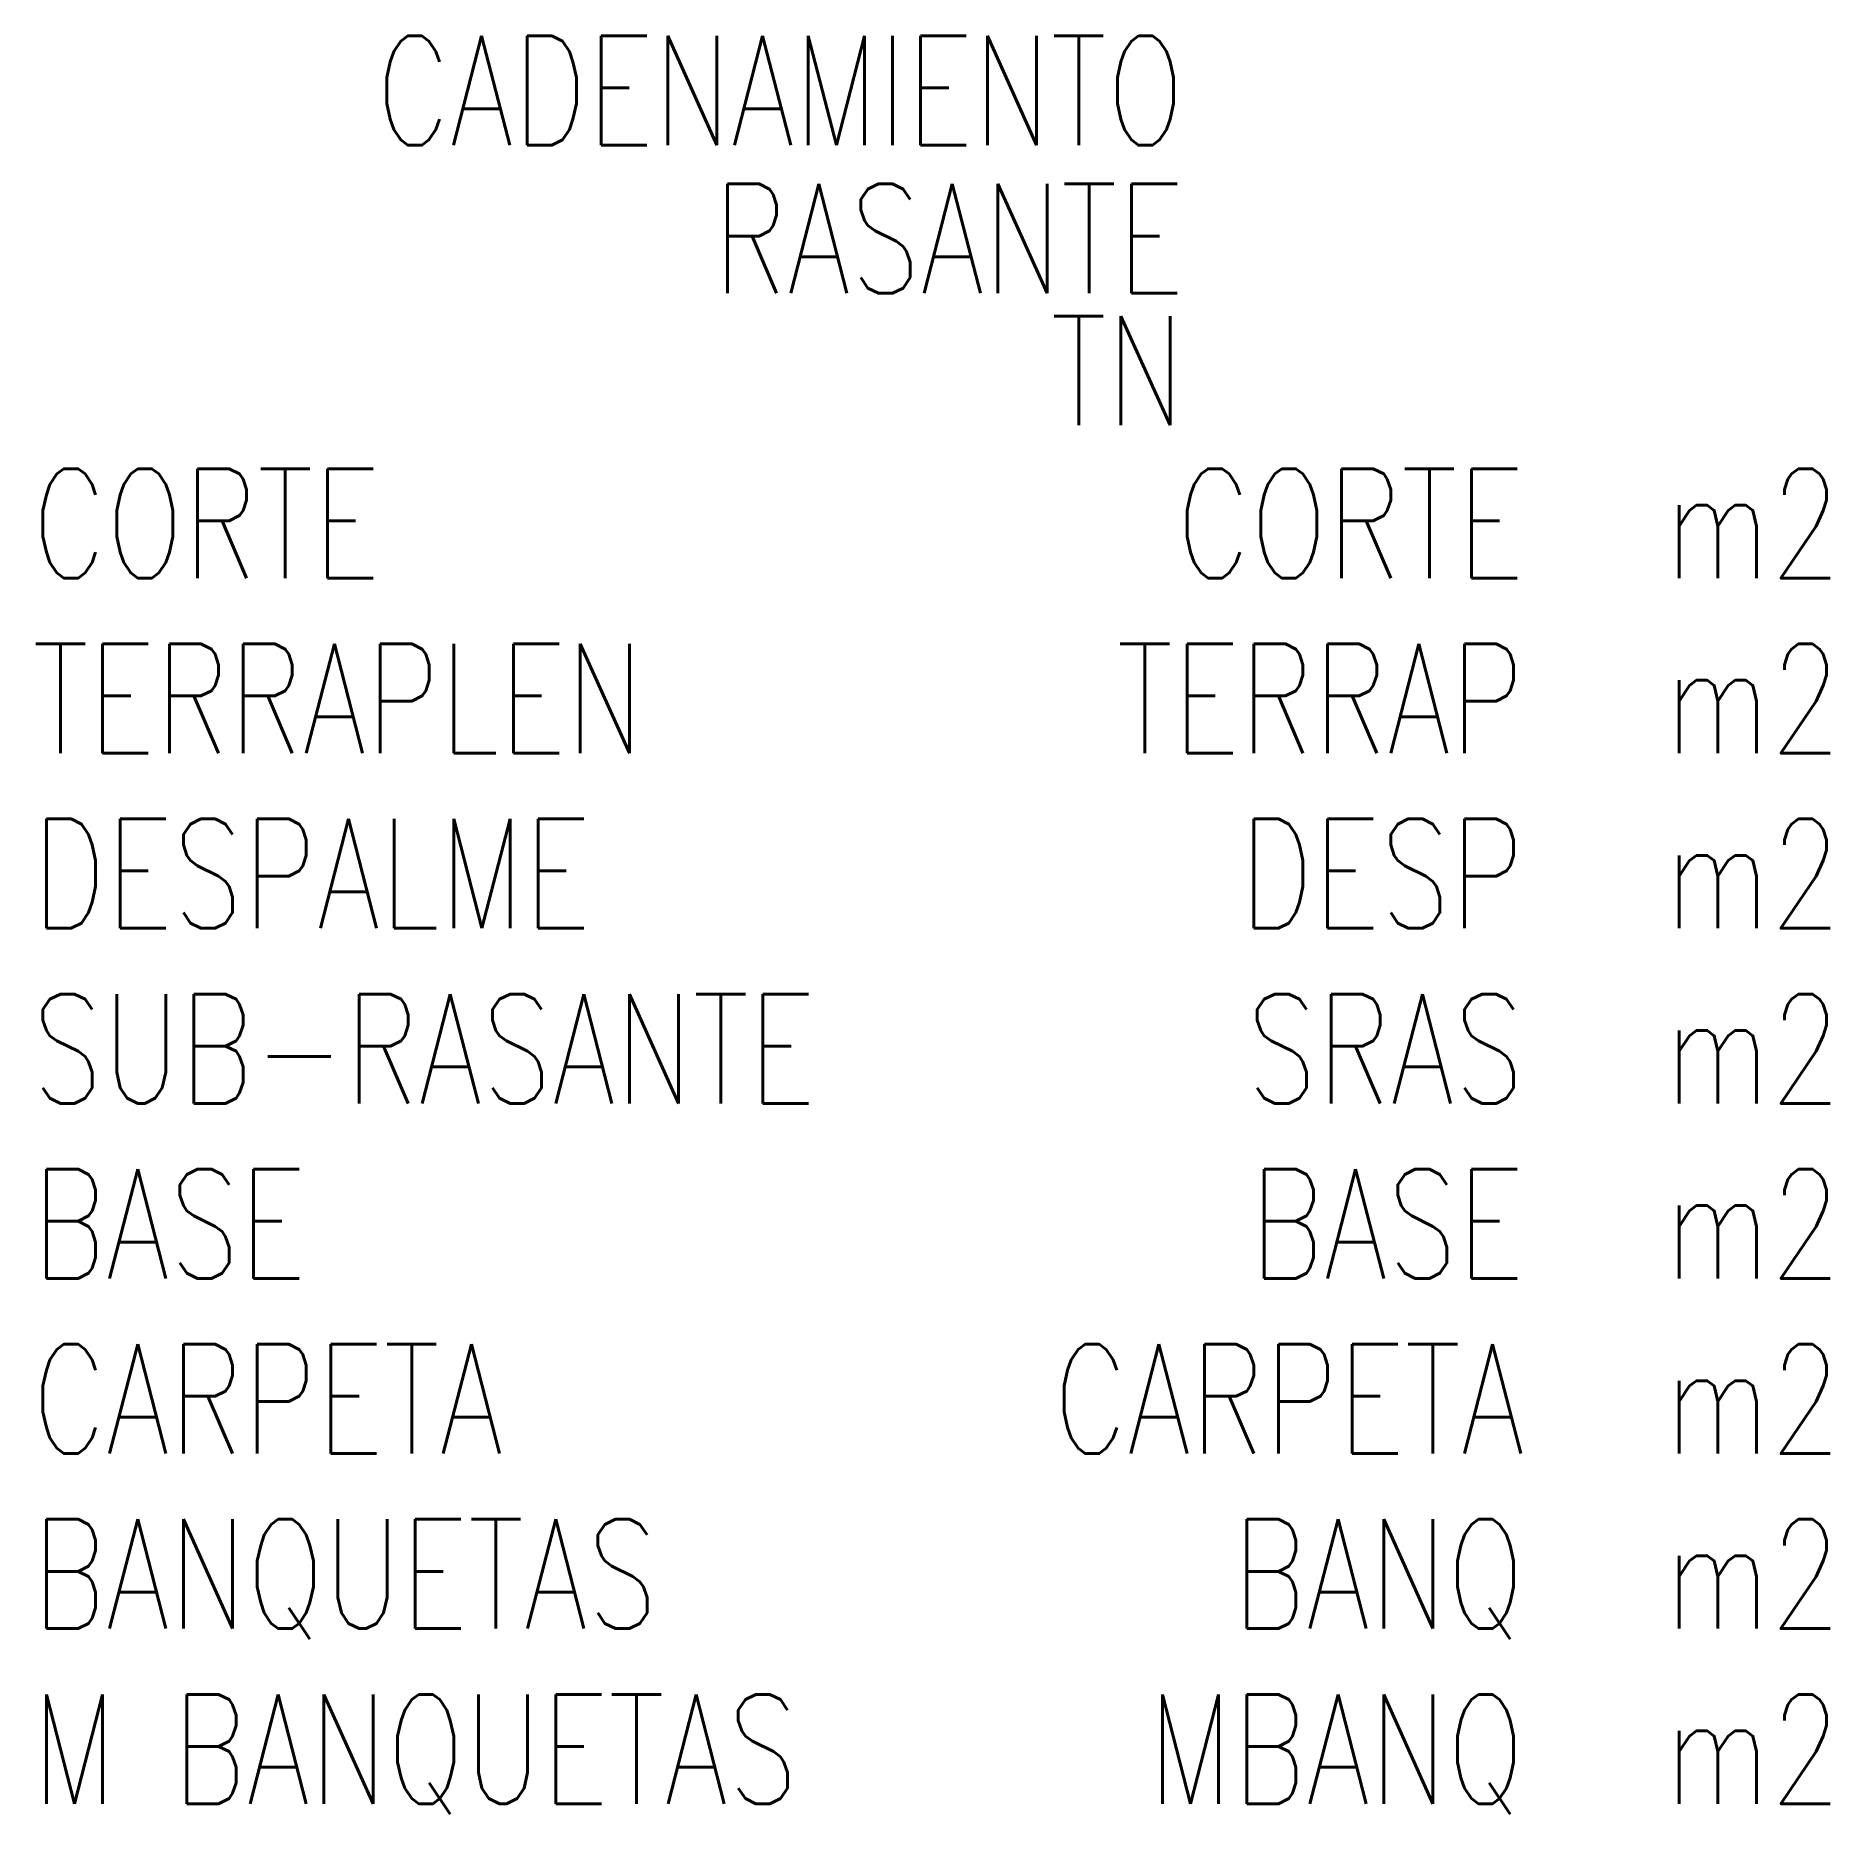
# Model space of a CAD drawing. Extents: x -4.12 to 4.09, y -3.12 to 5.02.
import ezdxf
from ezdxf.enums import TextEntityAlignment as Align

# ---------------------------------------------------------------- set-up
doc = ezdxf.new("R2010")
doc.units = 0
doc.header["$MEASUREMENT"] = 0
doc.layers.add('PROV', color=7, linetype='CONTINUOUS')
doc.styles.add('ROMANS', font='romans.shx')

msp = doc.modelspace()

# ---------------------------------------------------------------- texts
at = {"layer": 'PROV', "style": 'ROMANS', "width": 0.75}
for s, p in [('CORTE', (-4.1409, 2.5364)), ('m2', (3.3301, 2.5364)), ('TERRAPLEN', (-4.1409, 1.7354)), ('m2', (3.3301, 1.7354)), ('DESPALME', (-4.1409, 0.9343)), ('m2', (3.3301, 0.9343)), ('SUB-RASANTE', (-4.1409, 0.1332)), ('m2', (3.3301, 0.1332)), ('BASE', (-4.1409, -0.6679)), ('m2', (3.3301, -0.6679)), ('CARPETA', (-4.1409, -1.469)), ('m2', (3.3301, -1.469)), ('BANQUETAS', (-4.1409, -2.27)), ('m2', (3.3301, -2.27)), ('M BANQUETAS', (-4.1409, -3.0711)), ('m2', (3.3301, -3.0711))]:
    msp.add_text(s, height=0.5, dxfattribs=at).set_placement(p)
for tag, text, flags, p in [('CADENAMIENTO', '0+000', 5, (1.1292, 4.517)), ('RASANTE', '0', 5, (1.1292, 3.8395)), ('TN', '0', 5, (1.1292, 3.2354)), ('CORTE', '0', 4, (2.6856, 2.5364)), ('TERRAP', '0', 4, (2.6856, 1.7354)), ('DESP', '0', 4, (2.6856, 0.9343)), ('SRAS', '0', 4, (2.6856, 0.1332)), ('BASE', '0', 4, (2.6856, -0.6679)), ('CARPETA', '0', 4, (2.6856, -1.469)), ('BANQ', '0', 4, (2.6856, -2.27)), ('MBANQ', '0', 4, (2.6856, -3.0711))]:
    msp.add_attdef(tag, text=text, height=0.5, dxfattribs=dict(at, flags=flags)).set_placement(p, align=Align.RIGHT)

doc.saveas('drawing.dxf')
